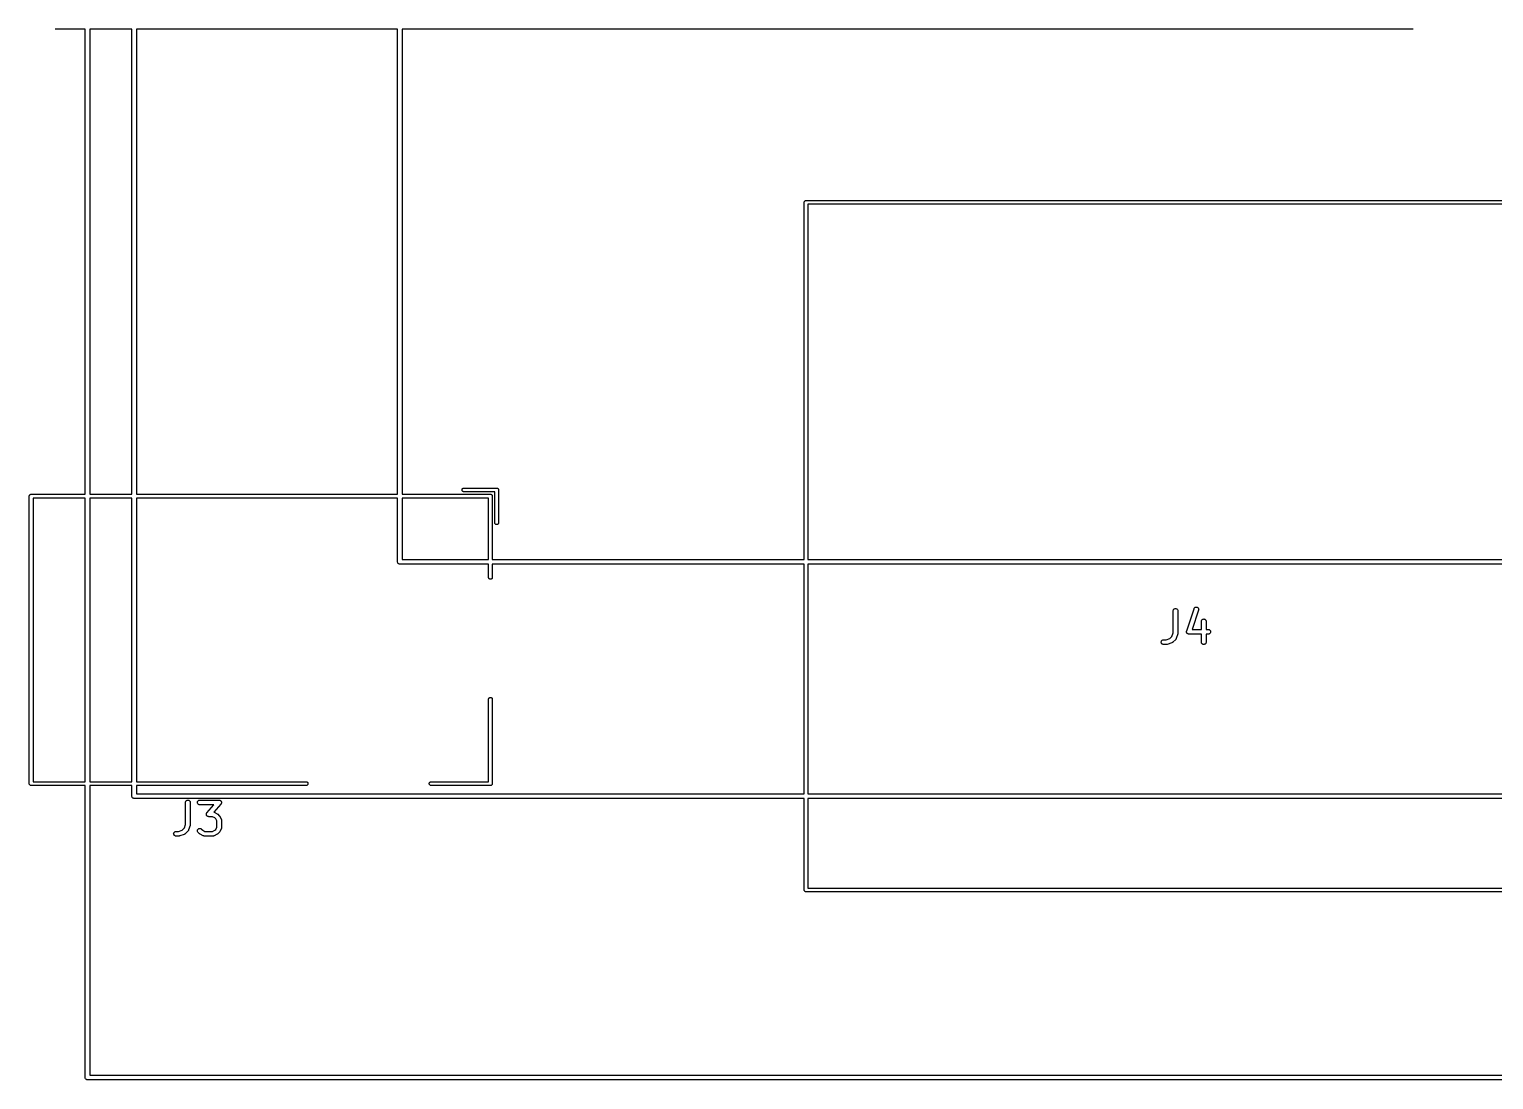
# Model space of a CAD drawing. Extents: x 27 to 173, y -137 to -67.
# Drawn here: x 27.14 to 74.01, y -131.07 to -97.46 of the extents above; entities that cross this region are included whole.
import ezdxf

# ---------------------------------------------------------------- set-up
doc = ezdxf.new("R2010")
doc.units = 0
doc.layers.add('BLACK', color=7, linetype='CONTINUOUS')

msp = doc.modelspace()

# ---------------------------------------------------------------- linework, layer by layer
at = {"layer": 'BLACK', "linetype": 'CONTINUOUS'}
for p, q in [((27.9771, -97.46), (27.9682, -97.4591)), ((27.98, -97.4603), (27.9771, -97.46)), ((27.9771, -97.46), (27.9771, -97.46)), ((27.9829, -97.46), (27.98, -97.4603)), ((28.925, -97.46), (27.9829, -97.46)), ((28.925, -112.34), (28.925, -97.46)), ((29.075, -97.46), (29.075, -112.34)), ((30.425, -97.46), (29.075, -97.46)), ((30.425, -112.34), (30.425, -97.46)), ((30.6471, -97.46), (30.575, -97.46)), ((30.575, -97.46), (30.575, -112.34)), ((30.65, -97.4603), (30.6471, -97.46)), ((30.6529, -97.46), (30.65, -97.4603)), ((38.925, -97.46), (30.6529, -97.46)), ((38.925, -112.34), (38.925, -97.46)), ((68.7471, -97.46), (39.075, -97.46)), ((39.075, -97.46), (39.075, -112.34)), ((68.75, -97.4603), (68.7471, -97.46)), ((68.7529, -97.46), (68.75, -97.4603)), ((71.4171, -97.46), (68.7529, -97.46)), ((71.42, -97.4603), (71.4171, -97.46)), ((71.4229, -97.46), (71.42, -97.4603)), ((71.4318, -97.4591), (71.4229, -97.46)), ((71.4229, -97.46), (71.4229, -97.46)), ((51.9397, -103), (51.9409, -102.988)), ((51.94, -103.003), (51.9397, -103)), ((51.94, -109.003), (51.94, -103.003)), ((51.9409, -102.988), (51.9443, -102.977)), ((51.9443, -102.977), (51.9499, -102.967)), ((51.9499, -102.967), (51.9574, -102.957)), ((51.9574, -102.957), (51.9665, -102.95)), ((51.9665, -102.95), (51.9769, -102.944)), ((51.9769, -102.944), (51.9882, -102.941)), ((51.9882, -102.941), (51.9971, -102.94)), ((51.9971, -102.94), (51.9971, -102.94)), ((51.9971, -102.94), (52, -102.94)), ((52, -102.94), (52.0029, -102.94)), ((52.0029, -102.94), (90.9971, -102.94)), ((90.94, -103.06), (52.06, -103.06)), ((52.06, -103.06), (52.06, -114.425)), ((51.94, -114.425), (51.94, -109.003)), ((51.94, -109.003), (51.94, -109.003)), ((27.1397, -112.4), (27.1409, -112.388)), ((27.14, -112.403), (27.1397, -112.4)), ((27.14, -121.597), (27.14, -112.403)), ((27.1409, -112.388), (27.1443, -112.377)), ((27.1443, -112.377), (27.1499, -112.367)), ((27.1499, -112.367), (27.1574, -112.357)), ((27.1574, -112.357), (27.1665, -112.35)), ((27.1665, -112.35), (27.1769, -112.344)), ((27.1769, -112.344), (27.1882, -112.341)), ((27.1882, -112.341), (27.1971, -112.34)), ((27.1971, -112.34), (27.1971, -112.34)), ((27.1971, -112.34), (27.2, -112.34)), ((27.2, -112.34), (27.2029, -112.34)), ((27.2029, -112.34), (28.925, -112.34)), ((27.26, -112.46), (27.26, -121.54)), ((28.925, -112.46), (27.26, -112.46)), ((28.925, -121.54), (28.925, -112.46)), ((29.075, -112.34), (30.425, -112.34)), ((29.075, -112.46), (29.075, -121.54)), ((30.425, -112.46), (29.075, -112.46)), ((30.425, -121.54), (30.425, -112.46)), ((30.575, -112.34), (38.925, -112.34)), ((30.575, -112.46), (30.575, -121.54)), ((38.925, -112.46), (30.575, -112.46)), ((38.925, -114.496), (38.925, -112.46)), ((39.075, -112.34), (41.8971, -112.34)), ((39.075, -112.46), (39.075, -114.425)), ((41.84, -112.46), (39.075, -112.46)), ((40.9897, -112.2), (40.9909, -112.188)), ((40.9909, -112.212), (40.9897, -112.2)), ((40.9909, -112.188), (40.9943, -112.177)), ((40.9943, -112.223), (40.9909, -112.212)), ((40.9943, -112.177), (40.9999, -112.167)), ((40.9999, -112.233), (40.9943, -112.223)), ((40.9999, -112.167), (41.0074, -112.157)), ((41.0074, -112.243), (40.9999, -112.233)), ((41.0074, -112.157), (41.0165, -112.15)), ((41.0165, -112.25), (41.0074, -112.243)), ((41.0165, -112.15), (41.0269, -112.144)), ((41.0269, -112.256), (41.0165, -112.25)), ((41.0269, -112.144), (41.0382, -112.141)), ((41.0382, -112.259), (41.0269, -112.256)), ((41.0382, -112.141), (41.0471, -112.14)), ((41.0471, -112.26), (41.0382, -112.259)), ((41.0471, -112.14), (42.0971, -112.14)), ((42.04, -112.26), (41.0471, -112.26)), ((41.84, -114.425), (41.84, -112.46)), ((41.8971, -112.34), (41.9, -112.34)), ((41.9, -112.34), (41.9029, -112.34)), ((41.9029, -112.34), (41.9029, -112.34)), ((41.9029, -112.34), (41.9118, -112.341)), ((41.9118, -112.341), (41.9231, -112.344)), ((41.9231, -112.344), (41.9335, -112.35)), ((41.9335, -112.35), (41.9426, -112.357)), ((41.9426, -112.357), (41.9501, -112.367)), ((41.9501, -112.367), (41.9557, -112.377)), ((41.9557, -112.377), (41.9591, -112.388)), ((41.9591, -112.388), (41.9603, -112.4)), ((41.9603, -112.4), (41.96, -112.403)), ((41.96, -112.403), (41.96, -114.425)), ((42.04, -113.253), (42.04, -112.26)), ((42.0971, -112.14), (42.1, -112.14)), ((42.1, -112.14), (42.1029, -112.14)), ((42.1029, -112.14), (42.1118, -112.141)), ((42.1118, -112.141), (42.1231, -112.144)), ((42.1231, -112.144), (42.1335, -112.15)), ((42.1335, -112.15), (42.1426, -112.157)), ((42.1426, -112.157), (42.1501, -112.167)), ((42.1501, -112.167), (42.1557, -112.177)), ((42.1557, -112.177), (42.1591, -112.188)), ((42.1591, -112.188), (42.1603, -112.2)), ((42.1603, -112.2), (42.16, -112.203)), ((42.16, -112.203), (42.16, -113.253)), ((42.0409, -113.262), (42.04, -113.253)), ((42.0443, -113.273), (42.0409, -113.262)), ((42.0499, -113.283), (42.0443, -113.273)), ((42.0574, -113.293), (42.0499, -113.283)), ((42.0665, -113.3), (42.0574, -113.293)), ((42.0769, -113.306), (42.0665, -113.3)), ((42.0882, -113.309), (42.0769, -113.306)), ((42.1, -113.31), (42.0882, -113.309)), ((42.1118, -113.309), (42.1, -113.31)), ((42.1231, -113.306), (42.1118, -113.309)), ((42.1335, -113.3), (42.1231, -113.306)), ((42.1426, -113.293), (42.1335, -113.3)), ((42.1501, -113.283), (42.1426, -113.293)), ((42.1557, -113.273), (42.1501, -113.283)), ((42.1591, -113.262), (42.1557, -113.273)), ((42.16, -113.253), (42.1591, -113.262)), ((38.9246, -114.5), (38.925, -114.496)), ((38.9261, -114.515), (38.9246, -114.5)), ((38.9304, -114.529), (38.9261, -114.515)), ((38.9373, -114.542), (38.9304, -114.529)), ((38.9467, -114.553), (38.9373, -114.542)), ((38.9581, -114.563), (38.9467, -114.553)), ((38.9712, -114.57), (38.9581, -114.563)), ((38.9853, -114.574), (38.9712, -114.57)), ((38.9963, -114.575), (38.9853, -114.574)), ((39, -114.575), (38.9963, -114.575)), ((39.0037, -114.575), (39, -114.575)), ((41.84, -114.575), (39.0037, -114.575)), ((39.075, -114.425), (41.84, -114.425)), ((41.84, -115.003), (41.84, -114.575)), ((41.96, -114.425), (51.94, -114.425)), ((51.94, -114.575), (41.96, -114.575)), ((41.96, -114.575), (41.96, -115.003)), ((51.94, -121.925), (51.94, -114.575)), ((52.06, -114.425), (90.94, -114.425)), ((52.06, -114.575), (52.06, -121.925)), ((90.94, -114.575), (52.06, -114.575)), ((41.8409, -115.012), (41.84, -115.003)), ((41.8443, -115.023), (41.8409, -115.012)), ((41.8499, -115.033), (41.8443, -115.023)), ((41.8574, -115.043), (41.8499, -115.033)), ((41.8665, -115.05), (41.8574, -115.043)), ((41.8769, -115.056), (41.8665, -115.05)), ((41.8882, -115.059), (41.8769, -115.056)), ((41.9, -115.06), (41.8882, -115.059)), ((41.9118, -115.059), (41.9, -115.06)), ((41.9231, -115.056), (41.9118, -115.059)), ((41.9335, -115.05), (41.9231, -115.056)), ((41.9426, -115.043), (41.9335, -115.05)), ((41.9501, -115.033), (41.9426, -115.043)), ((41.9557, -115.023), (41.9501, -115.033)), ((41.9591, -115.012), (41.9557, -115.023)), ((41.96, -115.003), (41.9591, -115.012)), ((63.7517, -116.071), (63.7533, -116.057)), ((63.7517, -116.072), (63.7517, -116.071)), ((63.7517, -116.774), (63.7517, -116.072)), ((63.7533, -116.057), (63.7577, -116.043)), ((63.7577, -116.043), (63.7648, -116.03)), ((63.7648, -116.03), (63.7742, -116.019)), ((63.7742, -116.019), (63.7856, -116.01)), ((63.7856, -116.01), (63.7986, -116.003)), ((63.7986, -116.003), (63.8126, -115.999)), ((63.8126, -115.999), (63.8272, -115.997)), ((63.8272, -115.997), (63.8417, -115.999)), ((63.8417, -115.999), (63.8557, -116.003)), ((63.8557, -116.003), (63.8686, -116.01)), ((63.8686, -116.01), (63.8799, -116.02)), ((63.8799, -116.02), (63.8891, -116.031)), ((63.8891, -116.031), (63.896, -116.044)), ((63.896, -116.044), (63.9002, -116.058)), ((63.9002, -116.058), (63.9017, -116.072)), ((63.9017, -116.072), (63.9017, -116.787)), ((64.1841, -116.715), (64.4222, -116.001)), ((64.5645, -116.048), (64.3593, -116.664)), ((64.4222, -116.001), (64.4225, -116)), ((64.4225, -116), (64.4287, -115.987)), ((64.4287, -115.987), (64.4373, -115.975)), ((64.4373, -115.975), (64.448, -115.965)), ((64.448, -115.965), (64.4605, -115.957)), ((64.4605, -115.957), (64.4742, -115.952)), ((64.4742, -115.952), (64.4887, -115.95)), ((64.4887, -115.95), (64.5033, -115.95)), ((64.5033, -115.95), (64.5175, -115.954)), ((64.5175, -115.954), (64.5309, -115.96)), ((64.5309, -115.96), (64.5428, -115.968)), ((64.5428, -115.968), (64.5528, -115.979)), ((64.5528, -115.979), (64.5605, -115.991)), ((64.5605, -115.991), (64.5657, -116.005)), ((64.5677, -116.034), (64.5645, -116.048)), ((64.5657, -116.005), (64.5682, -116.02)), ((64.5682, -116.02), (64.5677, -116.034)), ((64.3593, -116.664), (64.6564, -116.664)), ((64.6564, -116.405), (64.6581, -116.39)), ((64.6564, -116.406), (64.6564, -116.405)), ((64.6564, -116.664), (64.6564, -116.406)), ((64.6581, -116.39), (64.6625, -116.376)), ((64.6625, -116.376), (64.6695, -116.363)), ((64.6695, -116.363), (64.679, -116.352)), ((64.679, -116.352), (64.6904, -116.343)), ((64.6904, -116.343), (64.7033, -116.336)), ((64.7033, -116.336), (64.7174, -116.332)), ((64.7174, -116.332), (64.732, -116.331)), ((64.732, -116.331), (64.7465, -116.332)), ((64.7465, -116.332), (64.7605, -116.337)), ((64.7605, -116.337), (64.7734, -116.344)), ((64.7734, -116.344), (64.7846, -116.353)), ((64.7846, -116.353), (64.7939, -116.364)), ((64.7939, -116.364), (64.8008, -116.377)), ((64.8008, -116.377), (64.805, -116.391)), ((64.805, -116.391), (64.8064, -116.406)), ((64.8064, -116.406), (64.8064, -116.664)), ((64.8064, -116.664), (64.8743, -116.664)), ((64.8743, -116.664), (64.8753, -116.664)), ((64.8753, -116.664), (64.8899, -116.666)), ((64.8899, -116.666), (64.9038, -116.67)), ((64.9038, -116.67), (64.9167, -116.677)), ((64.9167, -116.677), (64.9279, -116.687)), ((64.9279, -116.687), (64.937, -116.698)), ((64.937, -116.698), (64.9438, -116.711)), ((63.3707, -117.072), (63.3722, -117.057)), ((63.372, -117.086), (63.3707, -117.072)), ((63.3762, -117.1), (63.372, -117.086)), ((63.3722, -117.057), (63.3766, -117.043)), ((63.383, -117.113), (63.3762, -117.1)), ((63.3766, -117.043), (63.3835, -117.03)), ((63.3921, -117.125), (63.383, -117.113)), ((63.3835, -117.03), (63.3929, -117.019)), ((63.4033, -117.134), (63.3921, -117.125)), ((63.3929, -117.019), (63.4042, -117.01)), ((63.4162, -117.141), (63.4033, -117.134)), ((63.4042, -117.01), (63.4171, -117.003)), ((63.4301, -117.146), (63.4162, -117.141)), ((63.4171, -117.003), (63.4311, -116.999)), ((63.4447, -117.147), (63.4301, -117.146)), ((63.4311, -116.999), (63.4457, -116.997)), ((63.4457, -117.147), (63.4447, -117.147)), ((63.4457, -116.997), (63.5288, -116.997)), ((63.541, -117.147), (63.4457, -117.147)), ((63.5288, -116.997), (63.6433, -116.959)), ((63.5451, -117.147), (63.541, -117.147)), ((63.5494, -117.147), (63.5451, -117.147)), ((63.5524, -117.146), (63.5494, -117.147)), ((63.5555, -117.146), (63.5524, -117.146)), ((63.5596, -117.145), (63.5555, -117.146)), ((63.5637, -117.144), (63.5596, -117.145)), ((63.5647, -117.144), (63.5637, -117.144)), ((63.7075, -117.096), (63.5647, -117.144)), ((63.6433, -116.959), (63.7135, -116.889)), ((63.7095, -117.095), (63.7075, -117.096)), ((63.7117, -117.094), (63.7095, -117.095)), ((63.7162, -117.092), (63.7117, -117.094)), ((63.7135, -116.889), (63.7517, -116.774)), ((63.7209, -117.09), (63.7162, -117.092)), ((63.7227, -117.089), (63.7209, -117.09)), ((63.7247, -117.088), (63.7227, -117.089)), ((63.7287, -117.084), (63.7247, -117.088)), ((63.7328, -117.082), (63.7287, -117.084)), ((63.7344, -117.08), (63.7328, -117.082)), ((63.7361, -117.079), (63.7344, -117.08)), ((63.7368, -117.078), (63.7361, -117.079)), ((63.8321, -116.983), (63.7368, -117.078)), ((63.8335, -116.981), (63.8321, -116.983)), ((63.8351, -116.979), (63.8335, -116.981)), ((63.8381, -116.975), (63.8351, -116.979)), ((63.8414, -116.971), (63.8381, -116.975)), ((63.8424, -116.969), (63.8414, -116.971)), ((63.8437, -116.968), (63.8424, -116.969)), ((63.8459, -116.963), (63.8437, -116.968)), ((63.8483, -116.958), (63.8459, -116.963)), ((63.8489, -116.956), (63.8483, -116.958)), ((63.8499, -116.954), (63.8489, -116.956)), ((63.8502, -116.953), (63.8499, -116.954)), ((63.8978, -116.81), (63.8502, -116.953)), ((63.8988, -116.806), (63.8978, -116.81)), ((63.9, -116.802), (63.8988, -116.806)), ((63.9004, -116.799), (63.9, -116.802)), ((63.9011, -116.796), (63.9004, -116.799)), ((63.9012, -116.792), (63.9011, -116.796)), ((63.9017, -116.788), (63.9012, -116.792)), ((63.9017, -116.787), (63.9017, -116.788)), ((64.1802, -116.739), (64.1807, -116.734)), ((64.1805, -116.741), (64.1802, -116.739)), ((64.1804, -116.744), (64.1805, -116.741)), ((64.1812, -116.749), (64.1804, -116.744)), ((64.1807, -116.734), (64.1808, -116.73)), ((64.1808, -116.73), (64.1815, -116.727)), ((64.1816, -116.753), (64.1812, -116.749)), ((64.1815, -116.727), (64.1818, -116.724)), ((64.1824, -116.756), (64.1816, -116.753)), ((64.1818, -116.724), (64.1831, -116.72)), ((64.1829, -116.759), (64.1824, -116.756)), ((64.1844, -116.763), (64.1829, -116.759)), ((64.1831, -116.72), (64.1841, -116.715)), ((64.1857, -116.767), (64.1844, -116.763)), ((64.187, -116.77), (64.1857, -116.767)), ((64.188, -116.772), (64.187, -116.77)), ((64.1904, -116.776), (64.188, -116.772)), ((64.1925, -116.78), (64.1904, -116.776)), ((64.1943, -116.782), (64.1925, -116.78)), ((64.1958, -116.785), (64.1943, -116.782)), ((64.1988, -116.788), (64.1958, -116.785)), ((64.2017, -116.792), (64.1988, -116.788)), ((64.2038, -116.793), (64.2017, -116.792)), ((64.2058, -116.795), (64.2038, -116.793)), ((64.2094, -116.798), (64.2058, -116.795)), ((64.2129, -116.801), (64.2094, -116.798)), ((64.2154, -116.802), (64.2129, -116.801)), ((64.2177, -116.804), (64.2154, -116.802)), ((64.2218, -116.806), (64.2177, -116.804)), ((64.2257, -116.808), (64.2218, -116.806)), ((64.2284, -116.809), (64.2257, -116.808)), ((64.231, -116.81), (64.2284, -116.809)), ((64.2354, -116.811), (64.231, -116.81)), ((64.2396, -116.812), (64.2354, -116.811)), ((64.2425, -116.813), (64.2396, -116.812)), ((64.2453, -116.813), (64.2425, -116.813)), ((64.2498, -116.814), (64.2453, -116.813)), ((64.2542, -116.814), (64.2498, -116.814)), ((64.2552, -116.814), (64.2542, -116.814)), ((64.6564, -116.814), (64.2552, -116.814)), ((64.6564, -117.072), (64.6564, -116.814)), ((64.6579, -117.087), (64.6564, -117.072)), ((64.6621, -117.101), (64.6579, -117.087)), ((64.669, -117.114), (64.6621, -117.101)), ((64.6782, -117.125), (64.669, -117.114)), ((64.6895, -117.135), (64.6782, -117.125)), ((64.7024, -117.142), (64.6895, -117.135)), ((64.7163, -117.146), (64.7024, -117.142)), ((64.7309, -117.147), (64.7163, -117.146)), ((64.7455, -117.146), (64.7309, -117.147)), ((64.7595, -117.142), (64.7455, -117.146)), ((64.7725, -117.135), (64.7595, -117.142)), ((64.7839, -117.126), (64.7725, -117.135)), ((64.7933, -117.115), (64.7839, -117.126)), ((64.8004, -117.102), (64.7933, -117.115)), ((64.8048, -117.088), (64.8004, -117.102)), ((64.8064, -117.073), (64.8048, -117.088)), ((64.8743, -116.814), (64.8064, -116.814)), ((64.8064, -116.814), (64.8064, -117.072)), ((64.8064, -117.072), (64.8064, -117.073)), ((64.8889, -116.813), (64.8743, -116.814)), ((64.9029, -116.808), (64.8889, -116.813)), ((64.9158, -116.802), (64.9029, -116.808)), ((64.9271, -116.792), (64.9158, -116.802)), ((64.9365, -116.781), (64.9271, -116.792)), ((64.9434, -116.768), (64.9365, -116.781)), ((64.9478, -116.754), (64.9434, -116.768)), ((64.9438, -116.711), (64.948, -116.725)), ((64.9493, -116.74), (64.9478, -116.754)), ((64.948, -116.725), (64.9493, -116.74)), ((41.84, -118.897), (41.8409, -118.888)), ((41.84, -121.54), (41.84, -118.897)), ((41.8409, -118.888), (41.8443, -118.877)), ((41.8443, -118.877), (41.8499, -118.867)), ((41.8499, -118.867), (41.8574, -118.857)), ((41.8574, -118.857), (41.8665, -118.85)), ((41.8665, -118.85), (41.8769, -118.844)), ((41.8769, -118.844), (41.8882, -118.841)), ((41.8882, -118.841), (41.9, -118.84)), ((41.9, -118.84), (41.9118, -118.841)), ((41.9118, -118.841), (41.9231, -118.844)), ((41.9231, -118.844), (41.9335, -118.85)), ((41.9335, -118.85), (41.9426, -118.857)), ((41.9426, -118.857), (41.9501, -118.867)), ((41.9501, -118.867), (41.9557, -118.877)), ((41.9557, -118.877), (41.9591, -118.888)), ((41.9591, -118.888), (41.96, -118.897)), ((41.96, -118.897), (41.96, -121.597)), ((27.1397, -121.6), (27.14, -121.597)), ((27.1409, -121.612), (27.1397, -121.6)), ((27.1443, -121.623), (27.1409, -121.612)), ((27.1499, -121.633), (27.1443, -121.623)), ((27.1574, -121.643), (27.1499, -121.633)), ((27.1665, -121.65), (27.1574, -121.643)), ((27.1769, -121.656), (27.1665, -121.65)), ((27.1882, -121.659), (27.1769, -121.656)), ((27.2, -121.66), (27.1882, -121.659)), ((27.2029, -121.66), (27.2, -121.66)), ((28.925, -121.66), (27.2029, -121.66)), ((27.26, -121.54), (28.925, -121.54)), ((28.925, -130.996), (28.925, -121.66)), ((29.075, -121.54), (30.425, -121.54)), ((30.425, -121.66), (29.075, -121.66)), ((29.075, -121.66), (29.075, -130.925)), ((30.425, -121.996), (30.425, -121.66)), ((30.575, -121.54), (36.0029, -121.54)), ((36.0029, -121.66), (30.575, -121.66)), ((30.575, -121.66), (30.575, -121.925)), ((36.0029, -121.54), (36.0118, -121.541)), ((36.0118, -121.659), (36.0029, -121.66)), ((36.0118, -121.541), (36.0231, -121.544)), ((36.0231, -121.656), (36.0118, -121.659)), ((36.0231, -121.544), (36.0335, -121.55)), ((36.0335, -121.65), (36.0231, -121.656)), ((36.0335, -121.55), (36.0426, -121.557)), ((36.0426, -121.643), (36.0335, -121.65)), ((36.0426, -121.557), (36.0501, -121.567)), ((36.0501, -121.633), (36.0426, -121.643)), ((36.0501, -121.567), (36.0557, -121.577)), ((36.0557, -121.623), (36.0501, -121.633)), ((36.0557, -121.577), (36.0591, -121.588)), ((36.0591, -121.612), (36.0557, -121.623)), ((36.0591, -121.588), (36.0603, -121.6)), ((36.0603, -121.6), (36.0591, -121.612)), ((39.9397, -121.6), (39.9409, -121.588)), ((39.9409, -121.612), (39.9397, -121.6)), ((39.9409, -121.588), (39.9443, -121.577)), ((39.9443, -121.623), (39.9409, -121.612)), ((39.9443, -121.577), (39.9499, -121.567)), ((39.9499, -121.633), (39.9443, -121.623)), ((39.9499, -121.567), (39.9574, -121.557)), ((39.9574, -121.643), (39.9499, -121.633)), ((39.9574, -121.557), (39.9665, -121.55)), ((39.9665, -121.65), (39.9574, -121.643)), ((39.9665, -121.55), (39.9769, -121.544)), ((39.9769, -121.656), (39.9665, -121.65)), ((39.9769, -121.544), (39.9882, -121.541)), ((39.9882, -121.659), (39.9769, -121.656)), ((39.9882, -121.541), (39.9971, -121.54)), ((39.9971, -121.66), (39.9882, -121.659)), ((39.9971, -121.54), (41.84, -121.54)), ((41.8971, -121.66), (39.9971, -121.66)), ((41.9, -121.66), (41.8971, -121.66)), ((41.9118, -121.659), (41.9, -121.66)), ((41.9231, -121.656), (41.9118, -121.659)), ((41.9335, -121.65), (41.9231, -121.656)), ((41.9426, -121.643), (41.9335, -121.65)), ((41.9501, -121.633), (41.9426, -121.643)), ((41.9557, -121.623), (41.9501, -121.633)), ((41.9591, -121.612), (41.9557, -121.623)), ((41.96, -121.603), (41.9591, -121.612)), ((41.96, -121.597), (41.9603, -121.6)), ((41.9603, -121.6), (41.96, -121.603)), ((41.96, -121.603), (41.96, -121.603)), ((30.4246, -122), (30.425, -121.996)), ((30.4261, -122.015), (30.4246, -122)), ((30.4304, -122.029), (30.4261, -122.015)), ((30.4373, -122.042), (30.4304, -122.029)), ((30.4467, -122.053), (30.4373, -122.042)), ((30.4581, -122.063), (30.4467, -122.053)), ((30.4712, -122.07), (30.4581, -122.063)), ((30.4853, -122.074), (30.4712, -122.07)), ((30.5, -122.075), (30.4853, -122.074)), ((30.5037, -122.075), (30.5, -122.075)), ((51.94, -122.075), (30.5037, -122.075)), ((30.575, -121.925), (51.94, -121.925)), ((32.1417, -122.201), (32.1433, -122.187)), ((32.1417, -122.202), (32.1417, -122.201)), ((32.1417, -122.904), (32.1417, -122.202)), ((32.1433, -122.187), (32.1477, -122.173)), ((32.1477, -122.173), (32.1548, -122.16)), ((32.1548, -122.16), (32.1642, -122.149)), ((32.1642, -122.149), (32.1756, -122.14)), ((32.1756, -122.14), (32.1886, -122.133)), ((32.1886, -122.133), (32.2026, -122.129)), ((32.2026, -122.129), (32.2172, -122.127)), ((32.2172, -122.127), (32.2317, -122.129)), ((32.2317, -122.129), (32.2457, -122.133)), ((32.2457, -122.133), (32.2586, -122.14)), ((32.2586, -122.14), (32.2699, -122.15)), ((32.2699, -122.15), (32.2791, -122.161)), ((32.2791, -122.161), (32.286, -122.174)), ((32.286, -122.174), (32.2902, -122.188)), ((32.2902, -122.188), (32.2917, -122.202)), ((32.2917, -122.202), (32.2917, -122.917)), ((32.5226, -122.202), (32.5242, -122.187)), ((32.5239, -122.216), (32.5226, -122.202)), ((32.5281, -122.23), (32.5239, -122.216)), ((32.5242, -122.187), (32.5285, -122.173)), ((32.5349, -122.243), (32.5281, -122.23)), ((32.5285, -122.173), (32.5354, -122.16)), ((32.544, -122.255), (32.5349, -122.243)), ((32.5354, -122.16), (32.5448, -122.149)), ((32.5552, -122.264), (32.544, -122.255)), ((32.5448, -122.149), (32.5561, -122.14)), ((32.5681, -122.271), (32.5552, -122.264)), ((32.5561, -122.14), (32.569, -122.133)), ((32.582, -122.276), (32.5681, -122.271)), ((32.569, -122.133), (32.5831, -122.129)), ((32.5966, -122.277), (32.582, -122.276)), ((32.5831, -122.129), (32.5976, -122.127)), ((32.5976, -122.277), (32.5966, -122.277)), ((32.5976, -122.127), (33.2167, -122.127)), ((33.0514, -122.277), (32.5976, -122.277)), ((32.8269, -122.534), (33.0514, -122.277)), ((33.2731, -122.252), (33.0462, -122.511)), ((33.2167, -122.127), (33.2177, -122.127)), ((33.2177, -122.127), (33.2224, -122.128)), ((33.2224, -122.128), (33.2271, -122.128)), ((33.2271, -122.128), (33.2296, -122.129)), ((33.2296, -122.129), (33.2323, -122.129)), ((33.2323, -122.129), (33.2367, -122.13)), ((33.2367, -122.13), (33.2413, -122.132)), ((33.2413, -122.132), (33.2437, -122.133)), ((33.2437, -122.133), (33.2462, -122.133)), ((33.2462, -122.133), (33.2503, -122.136)), ((33.2503, -122.136), (33.2546, -122.138)), ((33.2546, -122.138), (33.2567, -122.139)), ((33.2567, -122.139), (33.259, -122.14)), ((33.259, -122.14), (33.2626, -122.144)), ((33.2626, -122.144), (33.2664, -122.146)), ((33.2664, -122.146), (33.2682, -122.148)), ((33.2682, -122.148), (33.2703, -122.15)), ((33.2703, -122.15), (33.2732, -122.154)), ((33.2759, -122.248), (33.2731, -122.252)), ((33.2732, -122.154), (33.2764, -122.157)), ((33.2788, -122.244), (33.2759, -122.248)), ((33.2764, -122.157), (33.2778, -122.159)), ((33.2778, -122.159), (33.2794, -122.161)), ((33.2801, -122.242), (33.2788, -122.244)), ((33.2794, -122.161), (33.2816, -122.165)), ((33.2816, -122.24), (33.2801, -122.242)), ((33.2816, -122.165), (33.2841, -122.169)), ((33.2836, -122.236), (33.2816, -122.24)), ((33.2858, -122.231), (33.2836, -122.236)), ((33.2841, -122.169), (33.285, -122.172)), ((33.285, -122.172), (33.2862, -122.174)), ((33.2866, -122.229), (33.2858, -122.231)), ((33.2862, -122.174), (33.2875, -122.179)), ((33.2877, -122.227), (33.2866, -122.229)), ((33.2875, -122.179), (33.2892, -122.183)), ((33.2887, -122.222), (33.2877, -122.227)), ((33.2901, -122.217), (33.2887, -122.222)), ((33.2892, -122.183), (33.2896, -122.186)), ((33.2896, -122.186), (33.2903, -122.188)), ((33.2904, -122.215), (33.2901, -122.217)), ((33.2903, -122.188), (33.2908, -122.193)), ((33.291, -122.212), (33.2904, -122.215)), ((33.2908, -122.193), (33.2915, -122.198)), ((33.2912, -122.208), (33.291, -122.212)), ((33.2917, -122.203), (33.2912, -122.208)), ((33.2915, -122.198), (33.2914, -122.2)), ((33.2914, -122.2), (33.2917, -122.203)), ((51.94, -124.997), (51.94, -122.075)), ((52.06, -121.925), (90.94, -121.925)), ((52.06, -122.075), (52.06, -124.94)), ((90.94, -122.075), (52.06, -122.075)), ((32.8083, -122.583), (32.8088, -122.578)), ((32.8086, -122.585), (32.8083, -122.583)), ((32.8085, -122.588), (32.8086, -122.585)), ((32.8092, -122.593), (32.8085, -122.588)), ((32.8088, -122.578), (32.809, -122.573)), ((32.809, -122.573), (32.8096, -122.571)), ((32.8097, -122.597), (32.8092, -122.593)), ((32.8096, -122.571), (32.8099, -122.568)), ((32.8104, -122.6), (32.8097, -122.597)), ((32.8099, -122.568), (32.8113, -122.564)), ((32.8108, -122.603), (32.8104, -122.6)), ((32.8125, -122.607), (32.8108, -122.603)), ((32.8113, -122.564), (32.8123, -122.559)), ((32.8123, -122.559), (32.8134, -122.557)), ((32.8138, -122.611), (32.8125, -122.607)), ((32.8134, -122.557), (32.8142, -122.554)), ((32.815, -122.614), (32.8138, -122.611)), ((32.8142, -122.554), (32.8164, -122.55)), ((32.8159, -122.616), (32.815, -122.614)), ((32.8184, -122.62), (32.8159, -122.616)), ((32.8164, -122.55), (32.8184, -122.546)), ((32.8184, -122.546), (32.8199, -122.544)), ((32.8206, -122.624), (32.8184, -122.62)), ((32.8199, -122.544), (32.8212, -122.541)), ((32.8222, -122.626), (32.8206, -122.624)), ((32.8212, -122.541), (32.8242, -122.538)), ((32.8236, -122.629), (32.8222, -122.626)), ((32.8268, -122.632), (32.8236, -122.629)), ((32.8242, -122.538), (32.8269, -122.534)), ((32.8297, -122.636), (32.8268, -122.632)), ((32.8318, -122.637), (32.8297, -122.636)), ((32.8336, -122.639), (32.8318, -122.637)), ((32.8374, -122.642), (32.8336, -122.639)), ((32.841, -122.645), (32.8374, -122.642)), ((32.8433, -122.646), (32.841, -122.645)), ((32.8454, -122.648), (32.8433, -122.646)), ((32.8497, -122.65), (32.8454, -122.648)), ((32.8538, -122.652), (32.8497, -122.65)), ((32.8563, -122.653), (32.8538, -122.652)), ((32.8587, -122.654), (32.8563, -122.653)), ((32.8633, -122.655), (32.8587, -122.654)), ((32.8677, -122.657), (32.8633, -122.655)), ((32.8704, -122.657), (32.8677, -122.657)), ((32.8729, -122.658), (32.8704, -122.657)), ((32.8776, -122.658), (32.8729, -122.658)), ((32.8823, -122.658), (32.8776, -122.658)), ((32.8833, -122.658), (32.8823, -122.658)), ((33.0085, -122.658), (32.8833, -122.658)), ((33.077, -122.693), (33.0085, -122.658)), ((33.0462, -122.511), (33.0509, -122.513)), ((33.0509, -122.513), (33.0557, -122.514)), ((33.0557, -122.514), (33.0577, -122.515)), ((33.0577, -122.515), (33.0597, -122.516)), ((33.0597, -122.516), (33.155, -122.564)), ((33.1074, -122.723), (33.077, -122.693)), ((33.1417, -122.792), (33.1074, -122.723)), ((33.1417, -122.994), (33.1417, -122.792)), ((33.155, -122.564), (33.1559, -122.564)), ((33.1559, -122.564), (33.1594, -122.567)), ((33.1594, -122.567), (33.1632, -122.569)), ((33.1632, -122.569), (33.1656, -122.571)), ((33.1656, -122.571), (33.1682, -122.572)), ((33.1682, -122.572), (33.1712, -122.575)), ((33.1712, -122.575), (33.1745, -122.578)), ((33.1745, -122.578), (33.2221, -122.626)), ((33.2221, -122.626), (33.2228, -122.626)), ((33.2228, -122.626), (33.2254, -122.63)), ((33.2254, -122.63), (33.2283, -122.633)), ((33.2283, -122.633), (33.23, -122.635)), ((33.23, -122.635), (33.2319, -122.638)), ((33.2319, -122.638), (33.2339, -122.641)), ((33.2339, -122.641), (33.2361, -122.645)), ((33.2361, -122.645), (33.2837, -122.74)), ((33.2837, -122.74), (33.2842, -122.741)), ((33.2842, -122.741), (33.285, -122.743)), ((33.285, -122.743), (33.286, -122.745)), ((33.286, -122.745), (33.2875, -122.75)), ((33.2875, -122.75), (33.2893, -122.755)), ((33.2893, -122.755), (33.2896, -122.757)), ((33.2896, -122.757), (33.2902, -122.759)), ((33.2902, -122.759), (33.2907, -122.764)), ((33.2907, -122.764), (33.2915, -122.769)), ((33.2915, -122.769), (33.2915, -122.772)), ((33.2915, -122.772), (33.2917, -122.774)), ((33.2917, -122.774), (33.2917, -123.012)), ((31.7607, -123.202), (31.7622, -123.187)), ((31.762, -123.216), (31.7607, -123.202)), ((31.7662, -123.23), (31.762, -123.216)), ((31.7622, -123.187), (31.7666, -123.173)), ((31.773, -123.243), (31.7662, -123.23)), ((31.7666, -123.173), (31.7735, -123.16)), ((31.7821, -123.255), (31.773, -123.243)), ((31.7735, -123.16), (31.7829, -123.149)), ((31.7933, -123.264), (31.7821, -123.255)), ((31.7829, -123.149), (31.7942, -123.14)), ((31.8062, -123.271), (31.7933, -123.264)), ((31.7942, -123.14), (31.8071, -123.133)), ((31.8201, -123.276), (31.8062, -123.271)), ((31.8071, -123.133), (31.8211, -123.129)), ((31.8211, -123.129), (31.8357, -123.127)), ((31.8357, -123.127), (31.9188, -123.127)), ((31.9188, -123.127), (32.0333, -123.089)), ((32.0975, -123.226), (31.9547, -123.274)), ((32.0333, -123.089), (32.1035, -123.019)), ((32.0995, -123.225), (32.0975, -123.226)), ((32.1017, -123.224), (32.0995, -123.225)), ((32.1062, -123.222), (32.1017, -123.224)), ((32.1035, -123.019), (32.1417, -122.904)), ((32.1109, -123.22), (32.1062, -123.222)), ((32.1127, -123.219), (32.1109, -123.22)), ((32.1147, -123.218), (32.1127, -123.219)), ((32.1187, -123.214), (32.1147, -123.218)), ((32.1228, -123.212), (32.1187, -123.214)), ((32.1244, -123.21), (32.1228, -123.212)), ((32.1261, -123.209), (32.1244, -123.21)), ((32.1268, -123.208), (32.1261, -123.209)), ((32.2221, -123.113), (32.1268, -123.208)), ((32.2235, -123.111), (32.2221, -123.113)), ((32.2251, -123.109), (32.2235, -123.111)), ((32.2281, -123.105), (32.2251, -123.109)), ((32.2314, -123.101), (32.2281, -123.105)), ((32.2324, -123.099), (32.2314, -123.101)), ((32.2337, -123.098), (32.2324, -123.099)), ((32.2359, -123.093), (32.2337, -123.098)), ((32.2383, -123.088), (32.2359, -123.093)), ((32.2389, -123.086), (32.2383, -123.088)), ((32.2399, -123.084), (32.2389, -123.086)), ((32.2402, -123.083), (32.2399, -123.084)), ((32.2878, -122.94), (32.2402, -123.083)), ((32.2888, -122.936), (32.2878, -122.94)), ((32.29, -122.932), (32.2888, -122.936)), ((32.2904, -122.929), (32.29, -122.932)), ((32.2911, -122.926), (32.2904, -122.929)), ((32.2912, -122.922), (32.2911, -122.926)), ((32.2917, -122.918), (32.2912, -122.922)), ((32.2917, -122.917), (32.2917, -122.918)), ((32.5226, -123.106), (32.5242, -123.092)), ((32.5239, -123.121), (32.5226, -123.106)), ((32.528, -123.135), (32.5239, -123.121)), ((32.5242, -123.092), (32.5286, -123.078)), ((32.5347, -123.148), (32.528, -123.135)), ((32.5286, -123.078), (32.5356, -123.065)), ((32.5439, -123.159), (32.5347, -123.148)), ((32.5356, -123.065), (32.545, -123.054)), ((32.5446, -123.16), (32.5439, -123.159)), ((32.5922, -123.208), (32.5446, -123.16)), ((32.545, -123.054), (32.5563, -123.045)), ((32.5563, -123.045), (32.5693, -123.038)), ((32.5693, -123.038), (32.5833, -123.034)), ((32.5833, -123.034), (32.5979, -123.032)), ((32.5955, -123.21), (32.5922, -123.208)), ((32.5985, -123.213), (32.5955, -123.21)), ((32.5979, -123.032), (32.6124, -123.034)), ((32.6011, -123.215), (32.5985, -123.213)), ((32.6035, -123.217), (32.6011, -123.215)), ((32.6072, -123.219), (32.6035, -123.217)), ((32.6108, -123.221), (32.6072, -123.219)), ((32.6117, -123.222), (32.6108, -123.221)), ((32.7069, -123.269), (32.6117, -123.222)), ((32.6124, -123.034), (32.6264, -123.038)), ((32.6264, -123.038), (32.6393, -123.045)), ((32.6393, -123.045), (32.6507, -123.054)), ((32.6507, -123.054), (32.6897, -123.093)), ((32.6897, -123.093), (32.7582, -123.127)), ((32.709, -123.27), (32.7069, -123.269)), ((32.7109, -123.271), (32.709, -123.27)), ((32.7158, -123.273), (32.7109, -123.271)), ((32.7582, -123.127), (33.0085, -123.127)), ((33.0085, -123.127), (33.077, -123.093)), ((33.0548, -123.272), (33.0499, -123.273)), ((33.0567, -123.271), (33.0548, -123.272)), ((33.0588, -123.27), (33.0567, -123.271)), ((33.0597, -123.269), (33.0588, -123.27)), ((33.155, -123.222), (33.0597, -123.269)), ((33.077, -123.093), (33.1074, -123.063)), ((33.1074, -123.063), (33.1417, -122.994)), ((33.1585, -123.22), (33.155, -123.222)), ((33.1623, -123.218), (33.1585, -123.22)), ((33.1647, -123.216), (33.1623, -123.218)), ((33.1674, -123.214), (33.1647, -123.216)), ((33.1704, -123.211), (33.1674, -123.214)), ((33.1737, -123.209), (33.1704, -123.211)), ((33.1745, -123.208), (33.1737, -123.209)), ((33.2221, -123.16), (33.1745, -123.208)), ((33.2248, -123.157), (33.2221, -123.16)), ((33.2277, -123.154), (33.2248, -123.157)), ((33.2294, -123.151), (33.2277, -123.154)), ((33.2314, -123.149), (33.2294, -123.151)), ((33.2334, -123.145), (33.2314, -123.149)), ((33.2357, -123.142), (33.2334, -123.145)), ((33.2361, -123.141), (33.2357, -123.142)), ((33.2837, -123.045), (33.2361, -123.141)), ((33.2845, -123.043), (33.2837, -123.045)), ((33.2856, -123.041), (33.2845, -123.043)), ((33.2871, -123.037), (33.2856, -123.041)), ((33.289, -123.032), (33.2871, -123.037)), ((33.2894, -123.03), (33.289, -123.032)), ((33.29, -123.027), (33.2894, -123.03)), ((33.2906, -123.022), (33.29, -123.027)), ((33.2915, -123.017), (33.2906, -123.022)), ((33.2917, -123.013), (33.2914, -123.015)), ((33.2914, -123.015), (33.2915, -123.017)), ((33.2917, -123.012), (33.2917, -123.013)), ((31.8347, -123.277), (31.8201, -123.276)), ((31.8357, -123.277), (31.8347, -123.277)), ((31.931, -123.277), (31.8357, -123.277)), ((31.9352, -123.277), (31.931, -123.277)), ((31.9394, -123.277), (31.9352, -123.277)), ((31.9424, -123.276), (31.9394, -123.277)), ((31.9455, -123.276), (31.9424, -123.276)), ((31.9496, -123.275), (31.9455, -123.276)), ((31.9537, -123.274), (31.9496, -123.275)), ((31.9547, -123.274), (31.9537, -123.274)), ((32.7206, -123.275), (32.7158, -123.273)), ((32.7228, -123.275), (32.7206, -123.275)), ((32.7249, -123.276), (32.7228, -123.275)), ((32.73, -123.276), (32.7249, -123.276)), ((32.735, -123.277), (32.73, -123.276)), ((32.7372, -123.277), (32.735, -123.277)), ((32.7394, -123.277), (32.7372, -123.277)), ((32.7405, -123.277), (32.7394, -123.277)), ((33.0262, -123.277), (32.7405, -123.277)), ((33.0284, -123.277), (33.0262, -123.277)), ((33.0306, -123.277), (33.0284, -123.277)), ((33.0356, -123.276), (33.0306, -123.277)), ((33.0408, -123.276), (33.0356, -123.276)), ((33.0429, -123.275), (33.0408, -123.276)), ((33.0451, -123.275), (33.0429, -123.275)), ((33.0499, -123.273), (33.0451, -123.275)), ((51.9397, -125), (51.94, -124.997)), ((51.9409, -125.012), (51.9397, -125)), ((51.9443, -125.023), (51.9409, -125.012)), ((51.9499, -125.033), (51.9443, -125.023)), ((51.9574, -125.043), (51.9499, -125.033)), ((51.9665, -125.05), (51.9574, -125.043)), ((51.9769, -125.056), (51.9665, -125.05)), ((51.9882, -125.059), (51.9769, -125.056)), ((52, -125.06), (51.9882, -125.059)), ((52.0029, -125.06), (52, -125.06)), ((90.9971, -125.06), (52.0029, -125.06)), ((52.06, -124.94), (90.94, -124.94)), ((28.9246, -131), (28.925, -130.996)), ((28.9261, -131.015), (28.9246, -131)), ((28.9304, -131.029), (28.9261, -131.015)), ((28.9373, -131.042), (28.9304, -131.029)), ((28.9467, -131.053), (28.9373, -131.042)), ((28.9581, -131.063), (28.9467, -131.053)), ((28.9712, -131.07), (28.9581, -131.063)), ((28.9853, -131.074), (28.9712, -131.07)), ((28.9963, -131.075), (28.9853, -131.074)), ((29, -131.075), (28.9963, -131.075)), ((29.0037, -131.075), (29, -131.075)), ((126.996, -131.075), (29.0037, -131.075)), ((29.075, -130.925), (126.925, -130.925))]:
    msp.add_line(p, q, dxfattribs=at)

doc.saveas('drawing.dxf')
